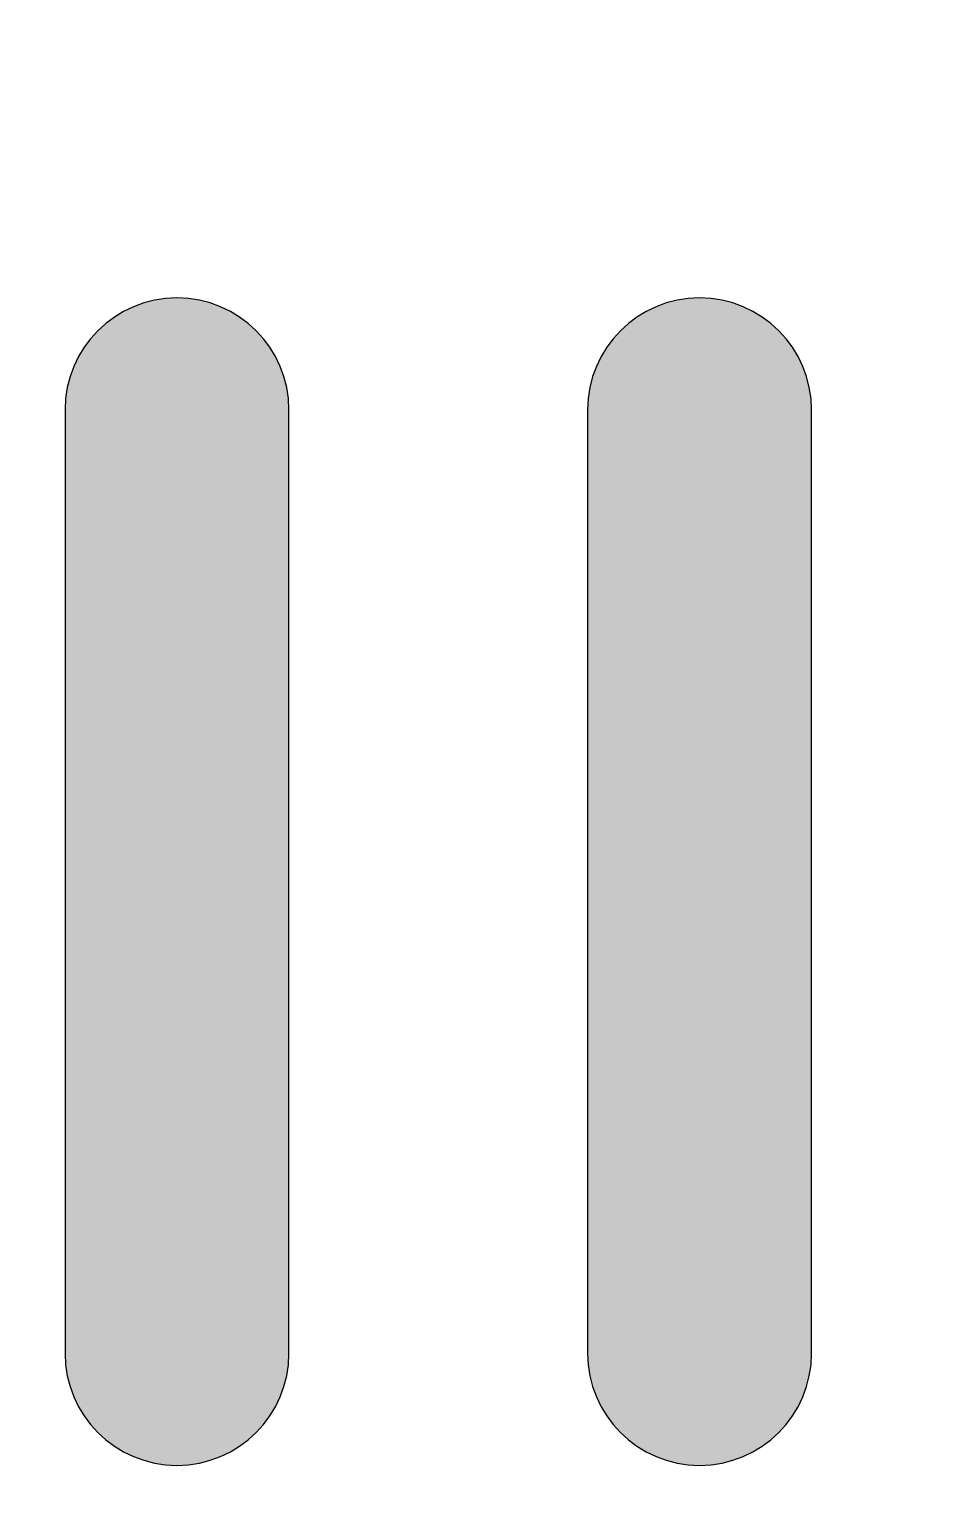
# Model space of a CAD drawing. Extents: x 39521 to 39941, y -9225 to -8631.
# Drawn here: x 39692.6184 to 39692.8637, y -9078.2084 to -9077.8184 of the extents above; entities that cross this region are included whole.
import ezdxf

# ---------------------------------------------------------------- set-up
doc = ezdxf.new("R2010")
doc.units = 0
doc.header["$LTSCALE"] = 7
doc.header["$MEASUREMENT"] = 0
doc.layers.add('D', color=2, linetype='CONTINUOUS')
doc.layers.add('DWG', color=7, linetype='CONTINUOUS')

msp = doc.modelspace()

# ---------------------------------------------------------------- linework, layer by layer
at = {"layer": 'D'}
for p, q in [((39692.628, -9077.92041), (39692.628, -9078.17317)), ((39692.688, -9078.17317), (39692.688, -9077.92041)), ((39692.768, -9077.92041), (39692.768, -9078.17317)), ((39692.828, -9078.17317), (39692.828, -9077.92041))]:
    msp.add_line(p, q, dxfattribs=at)
for radius in [0.74, 0.68]:
    msp.add_circle((39692.938, -9077.85149), radius, dxfattribs=at)
for centre, start, end in [((39692.658, -9077.92041), 0, 180), ((39692.798, -9077.92041), 0, 180), ((39692.658, -9078.17317), 180, 0), ((39692.798, -9078.17317), 180, 0)]:
    msp.add_arc(centre, 0.03, start, end, dxfattribs=at)
for points in [[(39692.64765, -9078.20133), (39692.64695, -9077.89252), (39692.64765, -9077.89225)], [(39692.64835, -9078.20158), (39692.64765, -9077.89225), (39692.64835, -9077.89201)], [(39692.64765, -9078.20133), (39692.64765, -9077.89225), (39692.64835, -9078.20158)], [(39692.64904, -9078.2018), (39692.64835, -9077.89201), (39692.64904, -9077.89178)], [(39692.64835, -9078.20158), (39692.64835, -9077.89201), (39692.64904, -9078.2018)], [(39692.64974, -9078.20201), (39692.64904, -9077.89178), (39692.64974, -9077.89157)], [(39692.64904, -9078.2018), (39692.64904, -9077.89178), (39692.64974, -9078.20201)], [(39692.65044, -9078.2022), (39692.64974, -9077.89157), (39692.65044, -9077.89138)], [(39692.64974, -9078.20201), (39692.64974, -9077.89157), (39692.65044, -9078.2022)], [(39692.65114, -9078.20238), (39692.65044, -9077.89138), (39692.65114, -9077.8912)], [(39692.65044, -9078.2022), (39692.65044, -9077.89138), (39692.65114, -9078.20238)], [(39692.65184, -9078.20253), (39692.65114, -9077.8912), (39692.65184, -9077.89105)], [(39692.65114, -9078.20238), (39692.65114, -9077.8912), (39692.65184, -9078.20253)], [(39692.65254, -9078.20267), (39692.65184, -9077.89105), (39692.65254, -9077.89091)], [(39692.65184, -9078.20253), (39692.65184, -9077.89105), (39692.65254, -9078.20267)], [(39692.65323, -9078.20279), (39692.65254, -9077.89091), (39692.65323, -9077.89079)], [(39692.65254, -9078.20267), (39692.65254, -9077.89091), (39692.65323, -9078.20279)], [(39692.65393, -9078.20289), (39692.65323, -9077.89079), (39692.65393, -9077.89069)], [(39692.65323, -9078.20279), (39692.65323, -9077.89079), (39692.65393, -9078.20289)], [(39692.65462, -9078.20298), (39692.65393, -9077.89069), (39692.65462, -9077.8906)], [(39692.65393, -9078.20289), (39692.65393, -9077.89069), (39692.65462, -9078.20298)], [(39692.6553, -9078.20305), (39692.65462, -9077.8906), (39692.6553, -9077.89053)], [(39692.65462, -9078.20298), (39692.65462, -9077.8906), (39692.6553, -9078.20305)], [(39692.65598, -9078.2031), (39692.6553, -9077.89053), (39692.65598, -9077.89048)], [(39692.6553, -9078.20305), (39692.6553, -9077.89053), (39692.65598, -9078.2031)], [(39692.65666, -9078.20314), (39692.65598, -9077.89048), (39692.65666, -9077.89044)], [(39692.65598, -9078.2031), (39692.65598, -9077.89048), (39692.65666, -9078.20314)], [(39692.65733, -9078.20316), (39692.65666, -9077.89044), (39692.65733, -9077.89042)], [(39692.65666, -9078.20314), (39692.65666, -9077.89044), (39692.65733, -9078.20316)], [(39692.658, -9078.20317), (39692.65733, -9077.89042), (39692.658, -9077.89041)], [(39692.65733, -9078.20316), (39692.65733, -9077.89042), (39692.658, -9078.20317)], [(39692.65866, -9078.20316), (39692.658, -9077.89041), (39692.65866, -9077.89042)], [(39692.658, -9078.20317), (39692.658, -9077.89041), (39692.65866, -9078.20316)], [(39692.65934, -9078.20314), (39692.65866, -9077.89042), (39692.65934, -9077.89044)], [(39692.65866, -9078.20316), (39692.65866, -9077.89042), (39692.65934, -9078.20314)], [(39692.66001, -9078.2031), (39692.65934, -9077.89044), (39692.66001, -9077.89048)], [(39692.65934, -9078.20314), (39692.65934, -9077.89044), (39692.66001, -9078.2031)], [(39692.66069, -9078.20305), (39692.66001, -9077.89048), (39692.66069, -9077.89053)], [(39692.66001, -9078.2031), (39692.66001, -9077.89048), (39692.66069, -9078.20305)], [(39692.66138, -9078.20298), (39692.66069, -9077.89053), (39692.66138, -9077.8906)], [(39692.66069, -9078.20305), (39692.66069, -9077.89053), (39692.66138, -9078.20298)], [(39692.66207, -9078.20289), (39692.66138, -9077.8906), (39692.66207, -9077.89069)], [(39692.66138, -9078.20298), (39692.66138, -9077.8906), (39692.66207, -9078.20289)], [(39692.66276, -9078.20279), (39692.66207, -9077.89069), (39692.66276, -9077.89079)], [(39692.66207, -9078.20289), (39692.66207, -9077.89069), (39692.66276, -9078.20279)], [(39692.66346, -9078.20267), (39692.66276, -9077.89079), (39692.66346, -9077.89091)], [(39692.66276, -9078.20279), (39692.66276, -9077.89079), (39692.66346, -9078.20267)], [(39692.66415, -9078.20253), (39692.66346, -9077.89091), (39692.66415, -9077.89105)], [(39692.66346, -9078.20267), (39692.66346, -9077.89091), (39692.66415, -9078.20253)], [(39692.66485, -9078.20238), (39692.66415, -9077.89105), (39692.66485, -9077.8912)], [(39692.66415, -9078.20253), (39692.66415, -9077.89105), (39692.66485, -9078.20238)], [(39692.66555, -9078.2022), (39692.66485, -9077.8912), (39692.66555, -9077.89138)], [(39692.66485, -9078.20238), (39692.66485, -9077.8912), (39692.66555, -9078.2022)], [(39692.66625, -9078.20201), (39692.66555, -9077.89138), (39692.66625, -9077.89157)], [(39692.66555, -9078.2022), (39692.66555, -9077.89138), (39692.66625, -9078.20201)], [(39692.66695, -9078.2018), (39692.66625, -9077.89157), (39692.66695, -9077.89178)], [(39692.66625, -9078.20201), (39692.66625, -9077.89157), (39692.66695, -9078.2018)], [(39692.66765, -9078.20158), (39692.66695, -9077.89178), (39692.66765, -9077.89201)], [(39692.66695, -9078.2018), (39692.66695, -9077.89178), (39692.66765, -9078.20158)], [(39692.66835, -9078.20133), (39692.66765, -9077.89201), (39692.66835, -9077.89225)], [(39692.66765, -9078.20158), (39692.66765, -9077.89201), (39692.66835, -9078.20133)], [(39692.66904, -9078.20106), (39692.66835, -9077.89225), (39692.66904, -9077.89252)], [(39692.66835, -9078.20133), (39692.66835, -9077.89225), (39692.66904, -9078.20106)], [(39692.78765, -9078.20133), (39692.78695, -9077.89252), (39692.78765, -9077.89225)], [(39692.78835, -9078.20158), (39692.78765, -9077.89225), (39692.78835, -9077.89201)], [(39692.78765, -9078.20133), (39692.78765, -9077.89225), (39692.78835, -9078.20158)], [(39692.78904, -9078.2018), (39692.78835, -9077.89201), (39692.78904, -9077.89178)], [(39692.78835, -9078.20158), (39692.78835, -9077.89201), (39692.78904, -9078.2018)], [(39692.78974, -9078.20201), (39692.78904, -9077.89178), (39692.78974, -9077.89157)], [(39692.78904, -9078.2018), (39692.78904, -9077.89178), (39692.78974, -9078.20201)], [(39692.79044, -9078.2022), (39692.78974, -9077.89157), (39692.79044, -9077.89138)], [(39692.78974, -9078.20201), (39692.78974, -9077.89157), (39692.79044, -9078.2022)], [(39692.79114, -9078.20238), (39692.79044, -9077.89138), (39692.79114, -9077.8912)], [(39692.79044, -9078.2022), (39692.79044, -9077.89138), (39692.79114, -9078.20238)], [(39692.79184, -9078.20253), (39692.79114, -9077.8912), (39692.79184, -9077.89105)], [(39692.79114, -9078.20238), (39692.79114, -9077.8912), (39692.79184, -9078.20253)], [(39692.79254, -9078.20267), (39692.79184, -9077.89105), (39692.79254, -9077.89091)], [(39692.79184, -9078.20253), (39692.79184, -9077.89105), (39692.79254, -9078.20267)], [(39692.79323, -9078.20279), (39692.79254, -9077.89091), (39692.79323, -9077.89079)], [(39692.79254, -9078.20267), (39692.79254, -9077.89091), (39692.79323, -9078.20279)], [(39692.79393, -9078.20289), (39692.79323, -9077.89079), (39692.79393, -9077.89069)], [(39692.79323, -9078.20279), (39692.79323, -9077.89079), (39692.79393, -9078.20289)], [(39692.79462, -9078.20298), (39692.79393, -9077.89069), (39692.79462, -9077.8906)], [(39692.79393, -9078.20289), (39692.79393, -9077.89069), (39692.79462, -9078.20298)], [(39692.7953, -9078.20305), (39692.79462, -9077.8906), (39692.7953, -9077.89053)], [(39692.79462, -9078.20298), (39692.79462, -9077.8906), (39692.7953, -9078.20305)], [(39692.79598, -9078.2031), (39692.7953, -9077.89053), (39692.79598, -9077.89048)], [(39692.7953, -9078.20305), (39692.7953, -9077.89053), (39692.79598, -9078.2031)], [(39692.79666, -9078.20314), (39692.79598, -9077.89048), (39692.79666, -9077.89044)], [(39692.79598, -9078.2031), (39692.79598, -9077.89048), (39692.79666, -9078.20314)], [(39692.79733, -9078.20316), (39692.79666, -9077.89044), (39692.79733, -9077.89042)], [(39692.79666, -9078.20314), (39692.79666, -9077.89044), (39692.79733, -9078.20316)], [(39692.798, -9078.20317), (39692.79733, -9077.89042), (39692.798, -9077.89041)], [(39692.79733, -9078.20316), (39692.79733, -9077.89042), (39692.798, -9078.20317)], [(39692.79866, -9078.20316), (39692.798, -9077.89041), (39692.79866, -9077.89042)], [(39692.798, -9078.20317), (39692.798, -9077.89041), (39692.79866, -9078.20316)], [(39692.79934, -9078.20314), (39692.79866, -9077.89042), (39692.79934, -9077.89044)], [(39692.79866, -9078.20316), (39692.79866, -9077.89042), (39692.79934, -9078.20314)], [(39692.80001, -9078.2031), (39692.79934, -9077.89044), (39692.80001, -9077.89048)], [(39692.79934, -9078.20314), (39692.79934, -9077.89044), (39692.80001, -9078.2031)], [(39692.80069, -9078.20305), (39692.80001, -9077.89048), (39692.80069, -9077.89053)], [(39692.80001, -9078.2031), (39692.80001, -9077.89048), (39692.80069, -9078.20305)], [(39692.80138, -9078.20298), (39692.80069, -9077.89053), (39692.80138, -9077.8906)], [(39692.80069, -9078.20305), (39692.80069, -9077.89053), (39692.80138, -9078.20298)], [(39692.80207, -9078.20289), (39692.80138, -9077.8906), (39692.80207, -9077.89069)], [(39692.80138, -9078.20298), (39692.80138, -9077.8906), (39692.80207, -9078.20289)], [(39692.80276, -9078.20279), (39692.80207, -9077.89069), (39692.80276, -9077.89079)], [(39692.80207, -9078.20289), (39692.80207, -9077.89069), (39692.80276, -9078.20279)], [(39692.80346, -9078.20267), (39692.80276, -9077.89079), (39692.80346, -9077.89091)], [(39692.80276, -9078.20279), (39692.80276, -9077.89079), (39692.80346, -9078.20267)], [(39692.80415, -9078.20253), (39692.80346, -9077.89091), (39692.80415, -9077.89105)], [(39692.80346, -9078.20267), (39692.80346, -9077.89091), (39692.80415, -9078.20253)], [(39692.80485, -9078.20238), (39692.80415, -9077.89105), (39692.80485, -9077.8912)], [(39692.80415, -9078.20253), (39692.80415, -9077.89105), (39692.80485, -9078.20238)], [(39692.80555, -9078.2022), (39692.80485, -9077.8912), (39692.80555, -9077.89138)], [(39692.80485, -9078.20238), (39692.80485, -9077.8912), (39692.80555, -9078.2022)], [(39692.80625, -9078.20201), (39692.80555, -9077.89138), (39692.80625, -9077.89157)], [(39692.80555, -9078.2022), (39692.80555, -9077.89138), (39692.80625, -9078.20201)], [(39692.80695, -9078.2018), (39692.80625, -9077.89157), (39692.80695, -9077.89178)], [(39692.80625, -9078.20201), (39692.80625, -9077.89157), (39692.80695, -9078.2018)], [(39692.80765, -9078.20158), (39692.80695, -9077.89178), (39692.80765, -9077.89201)], [(39692.80695, -9078.2018), (39692.80695, -9077.89178), (39692.80765, -9078.20158)], [(39692.80835, -9078.20133), (39692.80765, -9077.89201), (39692.80835, -9077.89225)], [(39692.80765, -9078.20158), (39692.80765, -9077.89201), (39692.80835, -9078.20133)], [(39692.80904, -9078.20106), (39692.80835, -9077.89225), (39692.80904, -9077.89252)], [(39692.80835, -9078.20133), (39692.80835, -9077.89225), (39692.80904, -9078.20106)], [(39692.64031, -9078.19741), (39692.6397, -9077.89664), (39692.64031, -9077.89618)], [(39692.64094, -9078.19785), (39692.64031, -9077.89618), (39692.64094, -9077.89573)], [(39692.64031, -9078.19741), (39692.64031, -9077.89618), (39692.64094, -9078.19785)], [(39692.64158, -9078.19828), (39692.64094, -9077.89573), (39692.64158, -9077.8953)], [(39692.64094, -9078.19785), (39692.64094, -9077.89573), (39692.64158, -9078.19828)], [(39692.64223, -9078.19869), (39692.64158, -9077.8953), (39692.64223, -9077.89489)], [(39692.64158, -9078.19828), (39692.64158, -9077.8953), (39692.64223, -9078.19869)], [(39692.64288, -9078.19909), (39692.64223, -9077.89489), (39692.64288, -9077.8945)], [(39692.64223, -9078.19869), (39692.64223, -9077.89489), (39692.64288, -9078.19909)], [(39692.64355, -9078.19946), (39692.64288, -9077.8945), (39692.64355, -9077.89412)], [(39692.64288, -9078.19909), (39692.64288, -9077.8945), (39692.64355, -9078.19946)], [(39692.64422, -9078.19982), (39692.64355, -9077.89412), (39692.64422, -9077.89376)], [(39692.64355, -9078.19946), (39692.64355, -9077.89412), (39692.64422, -9078.19982)], [(39692.6449, -9078.20016), (39692.64422, -9077.89376), (39692.6449, -9077.89342)], [(39692.64422, -9078.19982), (39692.64422, -9077.89376), (39692.6449, -9078.20016)], [(39692.64558, -9078.20048), (39692.6449, -9077.89342), (39692.64558, -9077.8931)], [(39692.6449, -9078.20016), (39692.6449, -9077.89342), (39692.64558, -9078.20048)], [(39692.64626, -9078.20078), (39692.64558, -9077.8931), (39692.64626, -9077.8928)], [(39692.64558, -9078.20048), (39692.64558, -9077.8931), (39692.64626, -9078.20078)], [(39692.64695, -9078.20106), (39692.64626, -9077.8928), (39692.64695, -9077.89252)], [(39692.64626, -9078.20078), (39692.64626, -9077.8928), (39692.64695, -9078.20106)], [(39692.64695, -9078.20106), (39692.64695, -9077.89252), (39692.64765, -9078.20133)], [(39692.66973, -9078.20078), (39692.66904, -9077.89252), (39692.66973, -9077.8928)], [(39692.66904, -9078.20106), (39692.66904, -9077.89252), (39692.66973, -9078.20078)], [(39692.67042, -9078.20048), (39692.66973, -9077.8928), (39692.67042, -9077.8931)], [(39692.66973, -9078.20078), (39692.66973, -9077.8928), (39692.67042, -9078.20048)], [(39692.6711, -9078.20016), (39692.67042, -9077.8931), (39692.6711, -9077.89342)], [(39692.67042, -9078.20048), (39692.67042, -9077.8931), (39692.6711, -9078.20016)], [(39692.67178, -9078.19982), (39692.6711, -9077.89342), (39692.67178, -9077.89376)], [(39692.6711, -9078.20016), (39692.6711, -9077.89342), (39692.67178, -9078.19982)], [(39692.67245, -9078.19946), (39692.67178, -9077.89376), (39692.67245, -9077.89412)], [(39692.67178, -9078.19982), (39692.67178, -9077.89376), (39692.67245, -9078.19946)], [(39692.67311, -9078.19909), (39692.67245, -9077.89412), (39692.67311, -9077.8945)], [(39692.67245, -9078.19946), (39692.67245, -9077.89412), (39692.67311, -9078.19909)], [(39692.67377, -9078.19869), (39692.67311, -9077.8945), (39692.67377, -9077.89489)], [(39692.67311, -9078.19909), (39692.67311, -9077.8945), (39692.67377, -9078.19869)], [(39692.67441, -9078.19828), (39692.67377, -9077.89489), (39692.67441, -9077.8953)], [(39692.67377, -9078.19869), (39692.67377, -9077.89489), (39692.67441, -9078.19828)], [(39692.67505, -9078.19785), (39692.67441, -9077.8953), (39692.67505, -9077.89573)], [(39692.67441, -9078.19828), (39692.67441, -9077.8953), (39692.67505, -9078.19785)], [(39692.67568, -9078.19741), (39692.67505, -9077.89573), (39692.67568, -9077.89618)], [(39692.67505, -9078.19785), (39692.67505, -9077.89573), (39692.67568, -9078.19741)], [(39692.6763, -9078.19694), (39692.67568, -9077.89618), (39692.6763, -9077.89664)], [(39692.67568, -9078.19741), (39692.67568, -9077.89618), (39692.6763, -9078.19694)], [(39692.78031, -9078.19741), (39692.7797, -9077.89664), (39692.78031, -9077.89618)], [(39692.78094, -9078.19785), (39692.78031, -9077.89618), (39692.78094, -9077.89573)], [(39692.78031, -9078.19741), (39692.78031, -9077.89618), (39692.78094, -9078.19785)], [(39692.78158, -9078.19828), (39692.78094, -9077.89573), (39692.78158, -9077.8953)], [(39692.78094, -9078.19785), (39692.78094, -9077.89573), (39692.78158, -9078.19828)], [(39692.78223, -9078.19869), (39692.78158, -9077.8953), (39692.78223, -9077.89489)], [(39692.78158, -9078.19828), (39692.78158, -9077.8953), (39692.78223, -9078.19869)], [(39692.78288, -9078.19909), (39692.78223, -9077.89489), (39692.78288, -9077.8945)], [(39692.78223, -9078.19869), (39692.78223, -9077.89489), (39692.78288, -9078.19909)], [(39692.78355, -9078.19946), (39692.78288, -9077.8945), (39692.78355, -9077.89412)], [(39692.78288, -9078.19909), (39692.78288, -9077.8945), (39692.78355, -9078.19946)], [(39692.78422, -9078.19982), (39692.78355, -9077.89412), (39692.78422, -9077.89376)], [(39692.78355, -9078.19946), (39692.78355, -9077.89412), (39692.78422, -9078.19982)], [(39692.7849, -9078.20016), (39692.78422, -9077.89376), (39692.7849, -9077.89342)], [(39692.78422, -9078.19982), (39692.78422, -9077.89376), (39692.7849, -9078.20016)], [(39692.78558, -9078.20048), (39692.7849, -9077.89342), (39692.78558, -9077.8931)], [(39692.7849, -9078.20016), (39692.7849, -9077.89342), (39692.78558, -9078.20048)], [(39692.78626, -9078.20078), (39692.78558, -9077.8931), (39692.78626, -9077.8928)], [(39692.78558, -9078.20048), (39692.78558, -9077.8931), (39692.78626, -9078.20078)], [(39692.78695, -9078.20106), (39692.78626, -9077.8928), (39692.78695, -9077.89252)], [(39692.78626, -9078.20078), (39692.78626, -9077.8928), (39692.78695, -9078.20106)], [(39692.78695, -9078.20106), (39692.78695, -9077.89252), (39692.78765, -9078.20133)], [(39692.80973, -9078.20078), (39692.80904, -9077.89252), (39692.80973, -9077.8928)], [(39692.80904, -9078.20106), (39692.80904, -9077.89252), (39692.80973, -9078.20078)], [(39692.81042, -9078.20048), (39692.80973, -9077.8928), (39692.81042, -9077.8931)], [(39692.80973, -9078.20078), (39692.80973, -9077.8928), (39692.81042, -9078.20048)], [(39692.8111, -9078.20016), (39692.81042, -9077.8931), (39692.8111, -9077.89342)], [(39692.81042, -9078.20048), (39692.81042, -9077.8931), (39692.8111, -9078.20016)], [(39692.81178, -9078.19982), (39692.8111, -9077.89342), (39692.81178, -9077.89376)], [(39692.8111, -9078.20016), (39692.8111, -9077.89342), (39692.81178, -9078.19982)], [(39692.81245, -9078.19946), (39692.81178, -9077.89376), (39692.81245, -9077.89412)], [(39692.81178, -9078.19982), (39692.81178, -9077.89376), (39692.81245, -9078.19946)], [(39692.81311, -9078.19909), (39692.81245, -9077.89412), (39692.81311, -9077.8945)], [(39692.81245, -9078.19946), (39692.81245, -9077.89412), (39692.81311, -9078.19909)], [(39692.81377, -9078.19869), (39692.81311, -9077.8945), (39692.81377, -9077.89489)], [(39692.81311, -9078.19909), (39692.81311, -9077.8945), (39692.81377, -9078.19869)], [(39692.81441, -9078.19828), (39692.81377, -9077.89489), (39692.81441, -9077.8953)], [(39692.81377, -9078.19869), (39692.81377, -9077.89489), (39692.81441, -9078.19828)], [(39692.81505, -9078.19785), (39692.81441, -9077.8953), (39692.81505, -9077.89573)], [(39692.81441, -9078.19828), (39692.81441, -9077.8953), (39692.81505, -9078.19785)], [(39692.81568, -9078.19741), (39692.81505, -9077.89573), (39692.81568, -9077.89618)], [(39692.81505, -9078.19785), (39692.81505, -9077.89573), (39692.81568, -9078.19741)], [(39692.8163, -9078.19694), (39692.81568, -9077.89618), (39692.8163, -9077.89664)], [(39692.81568, -9078.19741), (39692.81568, -9077.89618), (39692.8163, -9078.19694)], [(39692.63624, -9078.19383), (39692.63572, -9077.90032), (39692.63624, -9077.89975)], [(39692.63678, -9078.19438), (39692.63624, -9077.89975), (39692.63678, -9077.8992)], [(39692.63624, -9078.19383), (39692.63624, -9077.89975), (39692.63678, -9078.19438)], [(39692.63734, -9078.19493), (39692.63678, -9077.8992), (39692.63734, -9077.89866)], [(39692.63678, -9078.19438), (39692.63678, -9077.8992), (39692.63734, -9078.19493)], [(39692.63791, -9078.19545), (39692.63734, -9077.89866), (39692.63791, -9077.89813)], [(39692.63734, -9078.19493), (39692.63734, -9077.89866), (39692.63791, -9078.19545)], [(39692.63849, -9078.19597), (39692.63791, -9077.89813), (39692.63849, -9077.89762)], [(39692.63791, -9078.19545), (39692.63791, -9077.89813), (39692.63849, -9078.19597)], [(39692.63909, -9078.19646), (39692.63849, -9077.89762), (39692.63909, -9077.89712)], [(39692.63849, -9078.19597), (39692.63849, -9077.89762), (39692.63909, -9078.19646)], [(39692.6397, -9078.19694), (39692.63909, -9077.89712), (39692.6397, -9077.89664)], [(39692.63909, -9078.19646), (39692.63909, -9077.89712), (39692.6397, -9078.19694)], [(39692.6397, -9078.19694), (39692.6397, -9077.89664), (39692.64031, -9078.19741)], [(39692.67691, -9078.19646), (39692.6763, -9077.89664), (39692.67691, -9077.89712)], [(39692.6763, -9078.19694), (39692.6763, -9077.89664), (39692.67691, -9078.19646)], [(39692.6775, -9078.19597), (39692.67691, -9077.89712), (39692.6775, -9077.89762)], [(39692.67691, -9078.19646), (39692.67691, -9077.89712), (39692.6775, -9078.19597)], [(39692.67808, -9078.19545), (39692.6775, -9077.89762), (39692.67808, -9077.89813)], [(39692.6775, -9078.19597), (39692.6775, -9077.89762), (39692.67808, -9078.19545)], [(39692.67865, -9078.19493), (39692.67808, -9077.89813), (39692.67865, -9077.89866)], [(39692.67808, -9078.19545), (39692.67808, -9077.89813), (39692.67865, -9078.19493)], [(39692.67921, -9078.19438), (39692.67865, -9077.89866), (39692.67921, -9077.8992)], [(39692.67865, -9078.19493), (39692.67865, -9077.89866), (39692.67921, -9078.19438)], [(39692.67975, -9078.19383), (39692.67921, -9077.8992), (39692.67975, -9077.89975)], [(39692.67921, -9078.19438), (39692.67921, -9077.8992), (39692.67975, -9078.19383)], [(39692.68028, -9078.19326), (39692.67975, -9077.89975), (39692.68028, -9077.90032)], [(39692.67975, -9078.19383), (39692.67975, -9077.89975), (39692.68028, -9078.19326)], [(39692.77624, -9078.19383), (39692.77572, -9077.90032), (39692.77624, -9077.89975)], [(39692.77678, -9078.19438), (39692.77624, -9077.89975), (39692.77678, -9077.8992)], [(39692.77624, -9078.19383), (39692.77624, -9077.89975), (39692.77678, -9078.19438)], [(39692.77734, -9078.19493), (39692.77678, -9077.8992), (39692.77734, -9077.89866)], [(39692.77678, -9078.19438), (39692.77678, -9077.8992), (39692.77734, -9078.19493)], [(39692.77791, -9078.19545), (39692.77734, -9077.89866), (39692.77791, -9077.89813)], [(39692.77734, -9078.19493), (39692.77734, -9077.89866), (39692.77791, -9078.19545)], [(39692.77849, -9078.19597), (39692.77791, -9077.89813), (39692.77849, -9077.89762)], [(39692.77791, -9078.19545), (39692.77791, -9077.89813), (39692.77849, -9078.19597)], [(39692.77909, -9078.19646), (39692.77849, -9077.89762), (39692.77909, -9077.89712)], [(39692.77849, -9078.19597), (39692.77849, -9077.89762), (39692.77909, -9078.19646)], [(39692.7797, -9078.19694), (39692.77909, -9077.89712), (39692.7797, -9077.89664)], [(39692.77909, -9078.19646), (39692.77909, -9077.89712), (39692.7797, -9078.19694)], [(39692.7797, -9078.19694), (39692.7797, -9077.89664), (39692.78031, -9078.19741)], [(39692.81691, -9078.19646), (39692.8163, -9077.89664), (39692.81691, -9077.89712)], [(39692.8163, -9078.19694), (39692.8163, -9077.89664), (39692.81691, -9078.19646)], [(39692.8175, -9078.19597), (39692.81691, -9077.89712), (39692.8175, -9077.89762)], [(39692.81691, -9078.19646), (39692.81691, -9077.89712), (39692.8175, -9078.19597)], [(39692.81808, -9078.19545), (39692.8175, -9077.89762), (39692.81808, -9077.89813)], [(39692.8175, -9078.19597), (39692.8175, -9077.89762), (39692.81808, -9078.19545)], [(39692.81865, -9078.19493), (39692.81808, -9077.89813), (39692.81865, -9077.89866)], [(39692.81808, -9078.19545), (39692.81808, -9077.89813), (39692.81865, -9078.19493)], [(39692.81921, -9078.19438), (39692.81865, -9077.89866), (39692.81921, -9077.8992)], [(39692.81865, -9078.19493), (39692.81865, -9077.89866), (39692.81921, -9078.19438)], [(39692.81975, -9078.19383), (39692.81921, -9077.8992), (39692.81975, -9077.89975)], [(39692.81921, -9078.19438), (39692.81921, -9077.8992), (39692.81975, -9078.19383)], [(39692.82028, -9078.19326), (39692.81975, -9077.89975), (39692.82028, -9077.90032)], [(39692.81975, -9078.19383), (39692.81975, -9077.89975), (39692.82028, -9078.19326)], [(39692.63289, -9078.18959), (39692.63248, -9077.90464), (39692.63289, -9077.90399)], [(39692.63332, -9078.19023), (39692.63289, -9077.90399), (39692.63332, -9077.90336)], [(39692.63289, -9078.18959), (39692.63289, -9077.90399), (39692.63332, -9078.19023)], [(39692.63376, -9078.19085), (39692.63332, -9077.90336), (39692.63376, -9077.90273)], [(39692.63332, -9078.19023), (39692.63332, -9077.90336), (39692.63376, -9078.19085)], [(39692.63423, -9078.19147), (39692.63376, -9077.90273), (39692.63423, -9077.90211)], [(39692.63376, -9078.19085), (39692.63376, -9077.90273), (39692.63423, -9078.19147)], [(39692.63471, -9078.19208), (39692.63423, -9077.90211), (39692.63471, -9077.9015)], [(39692.63423, -9078.19147), (39692.63423, -9077.90211), (39692.63471, -9078.19208)], [(39692.6352, -9078.19268), (39692.63471, -9077.9015), (39692.6352, -9077.90091)], [(39692.63471, -9078.19208), (39692.63471, -9077.9015), (39692.6352, -9078.19268)], [(39692.63572, -9078.19326), (39692.6352, -9077.90091), (39692.63572, -9077.90032)], [(39692.6352, -9078.19268), (39692.6352, -9077.90091), (39692.63572, -9078.19326)], [(39692.63572, -9078.19326), (39692.63572, -9077.90032), (39692.63624, -9078.19383)], [(39692.68079, -9078.19268), (39692.68028, -9077.90032), (39692.68079, -9077.90091)], [(39692.68028, -9078.19326), (39692.68028, -9077.90032), (39692.68079, -9078.19268)], [(39692.68129, -9078.19208), (39692.68079, -9077.90091), (39692.68129, -9077.9015)], [(39692.68079, -9078.19268), (39692.68079, -9077.90091), (39692.68129, -9078.19208)], [(39692.68177, -9078.19147), (39692.68129, -9077.9015), (39692.68177, -9077.90211)], [(39692.68129, -9078.19208), (39692.68129, -9077.9015), (39692.68177, -9078.19147)], [(39692.68223, -9078.19085), (39692.68177, -9077.90211), (39692.68223, -9077.90273)], [(39692.68177, -9078.19147), (39692.68177, -9077.90211), (39692.68223, -9078.19085)], [(39692.68268, -9078.19023), (39692.68223, -9077.90273), (39692.68268, -9077.90336)], [(39692.68223, -9078.19085), (39692.68223, -9077.90273), (39692.68268, -9078.19023)], [(39692.68311, -9078.18959), (39692.68268, -9077.90336), (39692.68311, -9077.90399)], [(39692.68268, -9078.19023), (39692.68268, -9077.90336), (39692.68311, -9078.18959)], [(39692.68352, -9078.18894), (39692.68311, -9077.90399), (39692.68352, -9077.90464)], [(39692.68311, -9078.18959), (39692.68311, -9077.90399), (39692.68352, -9078.18894)], [(39692.77289, -9078.18959), (39692.77248, -9077.90464), (39692.77289, -9077.90399)], [(39692.77332, -9078.19023), (39692.77289, -9077.90399), (39692.77332, -9077.90336)], [(39692.77289, -9078.18959), (39692.77289, -9077.90399), (39692.77332, -9078.19023)], [(39692.77376, -9078.19085), (39692.77332, -9077.90336), (39692.77376, -9077.90273)], [(39692.77332, -9078.19023), (39692.77332, -9077.90336), (39692.77376, -9078.19085)], [(39692.77423, -9078.19147), (39692.77376, -9077.90273), (39692.77423, -9077.90211)], [(39692.77376, -9078.19085), (39692.77376, -9077.90273), (39692.77423, -9078.19147)], [(39692.77471, -9078.19208), (39692.77423, -9077.90211), (39692.77471, -9077.9015)], [(39692.77423, -9078.19147), (39692.77423, -9077.90211), (39692.77471, -9078.19208)], [(39692.7752, -9078.19268), (39692.77471, -9077.9015), (39692.7752, -9077.90091)], [(39692.77471, -9078.19208), (39692.77471, -9077.9015), (39692.7752, -9078.19268)], [(39692.77572, -9078.19326), (39692.7752, -9077.90091), (39692.77572, -9077.90032)], [(39692.7752, -9078.19268), (39692.7752, -9077.90091), (39692.77572, -9078.19326)], [(39692.77572, -9078.19326), (39692.77572, -9077.90032), (39692.77624, -9078.19383)], [(39692.82079, -9078.19268), (39692.82028, -9077.90032), (39692.82079, -9077.90091)], [(39692.82028, -9078.19326), (39692.82028, -9077.90032), (39692.82079, -9078.19268)], [(39692.82129, -9078.19208), (39692.82079, -9077.90091), (39692.82129, -9077.9015)], [(39692.82079, -9078.19268), (39692.82079, -9077.90091), (39692.82129, -9078.19208)], [(39692.82177, -9078.19147), (39692.82129, -9077.9015), (39692.82177, -9077.90211)], [(39692.82129, -9078.19208), (39692.82129, -9077.9015), (39692.82177, -9078.19147)], [(39692.82223, -9078.19085), (39692.82177, -9077.90211), (39692.82223, -9077.90273)], [(39692.82177, -9078.19147), (39692.82177, -9077.90211), (39692.82223, -9078.19085)], [(39692.82268, -9078.19023), (39692.82223, -9077.90273), (39692.82268, -9077.90336)], [(39692.82223, -9078.19085), (39692.82223, -9077.90273), (39692.82268, -9078.19023)], [(39692.82311, -9078.18959), (39692.82268, -9077.90336), (39692.82311, -9077.90399)], [(39692.82268, -9078.19023), (39692.82268, -9077.90336), (39692.82311, -9078.18959)], [(39692.82352, -9078.18894), (39692.82311, -9077.90399), (39692.82352, -9077.90464)], [(39692.82311, -9078.18959), (39692.82311, -9077.90399), (39692.82352, -9078.18894)], [(39692.63101, -9078.18627), (39692.63069, -9077.90799), (39692.63101, -9077.90731)], [(39692.63135, -9078.18695), (39692.63101, -9077.90731), (39692.63135, -9077.90663)], [(39692.63101, -9078.18627), (39692.63101, -9077.90731), (39692.63135, -9078.18695)], [(39692.63171, -9078.18762), (39692.63135, -9077.90663), (39692.63171, -9077.90596)], [(39692.63135, -9078.18695), (39692.63135, -9077.90663), (39692.63171, -9078.18762)], [(39692.63208, -9078.18828), (39692.63171, -9077.90596), (39692.63208, -9077.9053)], [(39692.63171, -9078.18762), (39692.63171, -9077.90596), (39692.63208, -9078.18828)], [(39692.63248, -9078.18894), (39692.63208, -9077.9053), (39692.63248, -9077.90464)], [(39692.63208, -9078.18828), (39692.63208, -9077.9053), (39692.63248, -9078.18894)], [(39692.63248, -9078.18894), (39692.63248, -9077.90464), (39692.63289, -9078.18959)], [(39692.68391, -9078.18828), (39692.68352, -9077.90464), (39692.68391, -9077.9053)], [(39692.68352, -9078.18894), (39692.68352, -9077.90464), (39692.68391, -9078.18828)], [(39692.68429, -9078.18762), (39692.68391, -9077.9053), (39692.68429, -9077.90596)], [(39692.68391, -9078.18828), (39692.68391, -9077.9053), (39692.68429, -9078.18762)], [(39692.68465, -9078.18695), (39692.68429, -9077.90596), (39692.68465, -9077.90663)], [(39692.68429, -9078.18762), (39692.68429, -9077.90596), (39692.68465, -9078.18695)], [(39692.68499, -9078.18627), (39692.68465, -9077.90663), (39692.68499, -9077.90731)], [(39692.68465, -9078.18695), (39692.68465, -9077.90663), (39692.68499, -9078.18627)], [(39692.68531, -9078.18559), (39692.68499, -9077.90731), (39692.68531, -9077.90799)], [(39692.68499, -9078.18627), (39692.68499, -9077.90731), (39692.68531, -9078.18559)], [(39692.77101, -9078.18627), (39692.77069, -9077.90799), (39692.77101, -9077.90731)], [(39692.77135, -9078.18695), (39692.77101, -9077.90731), (39692.77135, -9077.90663)], [(39692.77101, -9078.18627), (39692.77101, -9077.90731), (39692.77135, -9078.18695)], [(39692.77171, -9078.18762), (39692.77135, -9077.90663), (39692.77171, -9077.90596)], [(39692.77135, -9078.18695), (39692.77135, -9077.90663), (39692.77171, -9078.18762)], [(39692.77208, -9078.18828), (39692.77171, -9077.90596), (39692.77208, -9077.9053)], [(39692.77171, -9078.18762), (39692.77171, -9077.90596), (39692.77208, -9078.18828)], [(39692.77248, -9078.18894), (39692.77208, -9077.9053), (39692.77248, -9077.90464)], [(39692.77208, -9078.18828), (39692.77208, -9077.9053), (39692.77248, -9078.18894)], [(39692.77248, -9078.18894), (39692.77248, -9077.90464), (39692.77289, -9078.18959)], [(39692.82391, -9078.18828), (39692.82352, -9077.90464), (39692.82391, -9077.9053)], [(39692.82352, -9078.18894), (39692.82352, -9077.90464), (39692.82391, -9078.18828)], [(39692.82429, -9078.18762), (39692.82391, -9077.9053), (39692.82429, -9077.90596)], [(39692.82391, -9078.18828), (39692.82391, -9077.9053), (39692.82429, -9078.18762)], [(39692.82465, -9078.18695), (39692.82429, -9077.90596), (39692.82465, -9077.90663)], [(39692.82429, -9078.18762), (39692.82429, -9077.90596), (39692.82465, -9078.18695)], [(39692.82499, -9078.18627), (39692.82465, -9077.90663), (39692.82499, -9077.90731)], [(39692.82465, -9078.18695), (39692.82465, -9077.90663), (39692.82499, -9078.18627)], [(39692.82531, -9078.18559), (39692.82499, -9077.90731), (39692.82531, -9077.90799)], [(39692.82499, -9078.18627), (39692.82499, -9077.90731), (39692.82531, -9078.18559)], [(39692.62937, -9078.18213), (39692.62916, -9077.91216), (39692.62937, -9077.91146)], [(39692.62959, -9078.18282), (39692.62937, -9077.91146), (39692.62959, -9077.91076)], [(39692.62937, -9078.18213), (39692.62937, -9077.91146), (39692.62959, -9078.18282)], [(39692.62984, -9078.18352), (39692.62959, -9077.91076), (39692.62984, -9077.91006)], [(39692.62959, -9078.18282), (39692.62959, -9077.91076), (39692.62984, -9078.18352)], [(39692.6301, -9078.18421), (39692.62984, -9077.91006), (39692.6301, -9077.90937)], [(39692.62984, -9078.18352), (39692.62984, -9077.91006), (39692.6301, -9078.18421)], [(39692.63039, -9078.1849), (39692.6301, -9077.90937), (39692.63039, -9077.90868)], [(39692.6301, -9078.18421), (39692.6301, -9077.90937), (39692.63039, -9078.1849)], [(39692.63069, -9078.18559), (39692.63039, -9077.90868), (39692.63069, -9077.90799)], [(39692.63039, -9078.1849), (39692.63039, -9077.90868), (39692.63069, -9078.18559)], [(39692.63069, -9078.18559), (39692.63069, -9077.90799), (39692.63101, -9078.18627)], [(39692.68561, -9078.1849), (39692.68531, -9077.90799), (39692.68561, -9077.90868)], [(39692.68531, -9078.18559), (39692.68531, -9077.90799), (39692.68561, -9078.1849)], [(39692.68589, -9078.18421), (39692.68561, -9077.90868), (39692.68589, -9077.90937)], [(39692.68561, -9078.1849), (39692.68561, -9077.90868), (39692.68589, -9078.18421)], [(39692.68616, -9078.18352), (39692.68589, -9077.90937), (39692.68616, -9077.91006)], [(39692.68589, -9078.18421), (39692.68589, -9077.90937), (39692.68616, -9078.18352)], [(39692.6864, -9078.18282), (39692.68616, -9077.91006), (39692.6864, -9077.91076)], [(39692.68616, -9078.18352), (39692.68616, -9077.91006), (39692.6864, -9078.18282)], [(39692.68663, -9078.18213), (39692.6864, -9077.91076), (39692.68663, -9077.91146)], [(39692.6864, -9078.18282), (39692.6864, -9077.91076), (39692.68663, -9078.18213)], [(39692.68684, -9078.18143), (39692.68663, -9077.91146), (39692.68684, -9077.91216)], [(39692.68663, -9078.18213), (39692.68663, -9077.91146), (39692.68684, -9078.18143)], [(39692.76937, -9078.18213), (39692.76916, -9077.91216), (39692.76937, -9077.91146)], [(39692.76959, -9078.18282), (39692.76937, -9077.91146), (39692.76959, -9077.91076)], [(39692.76937, -9078.18213), (39692.76937, -9077.91146), (39692.76959, -9078.18282)], [(39692.76984, -9078.18352), (39692.76959, -9077.91076), (39692.76984, -9077.91006)], [(39692.76959, -9078.18282), (39692.76959, -9077.91076), (39692.76984, -9078.18352)], [(39692.7701, -9078.18421), (39692.76984, -9077.91006), (39692.7701, -9077.90937)], [(39692.76984, -9078.18352), (39692.76984, -9077.91006), (39692.7701, -9078.18421)], [(39692.77039, -9078.1849), (39692.7701, -9077.90937), (39692.77039, -9077.90868)], [(39692.7701, -9078.18421), (39692.7701, -9077.90937), (39692.77039, -9078.1849)], [(39692.77069, -9078.18559), (39692.77039, -9077.90868), (39692.77069, -9077.90799)], [(39692.77039, -9078.1849), (39692.77039, -9077.90868), (39692.77069, -9078.18559)], [(39692.77069, -9078.18559), (39692.77069, -9077.90799), (39692.77101, -9078.18627)], [(39692.82561, -9078.1849), (39692.82531, -9077.90799), (39692.82561, -9077.90868)], [(39692.82531, -9078.18559), (39692.82531, -9077.90799), (39692.82561, -9078.1849)], [(39692.82589, -9078.18421), (39692.82561, -9077.90868), (39692.82589, -9077.90937)], [(39692.82561, -9078.1849), (39692.82561, -9077.90868), (39692.82589, -9078.18421)], [(39692.82616, -9078.18352), (39692.82589, -9077.90937), (39692.82616, -9077.91006)], [(39692.82589, -9078.18421), (39692.82589, -9077.90937), (39692.82616, -9078.18352)], [(39692.8264, -9078.18282), (39692.82616, -9077.91006), (39692.8264, -9077.91076)], [(39692.82616, -9078.18352), (39692.82616, -9077.91006), (39692.8264, -9078.18282)], [(39692.82663, -9078.18213), (39692.8264, -9077.91076), (39692.82663, -9077.91146)], [(39692.8264, -9078.18282), (39692.8264, -9077.91076), (39692.82663, -9078.18213)], [(39692.82684, -9078.18143), (39692.82663, -9077.91146), (39692.82684, -9077.91216)], [(39692.82663, -9078.18213), (39692.82663, -9077.91146), (39692.82684, -9078.18143)], [(39692.62838, -9078.17793), (39692.62828, -9077.91634), (39692.62838, -9077.91565)], [(39692.6285, -9078.17863), (39692.62838, -9077.91565), (39692.6285, -9077.91495)], [(39692.62838, -9078.17793), (39692.62838, -9077.91565), (39692.6285, -9078.17863)], [(39692.62864, -9078.17933), (39692.6285, -9077.91495), (39692.62864, -9077.91425)], [(39692.6285, -9078.17863), (39692.6285, -9077.91495), (39692.62864, -9078.17933)], [(39692.62879, -9078.18003), (39692.62864, -9077.91425), (39692.62879, -9077.91356)], [(39692.62864, -9078.17933), (39692.62864, -9077.91425), (39692.62879, -9078.18003)], [(39692.62896, -9078.18073), (39692.62879, -9077.91356), (39692.62896, -9077.91286)], [(39692.62879, -9078.18003), (39692.62879, -9077.91356), (39692.62896, -9078.18073)], [(39692.62916, -9078.18143), (39692.62896, -9077.91286), (39692.62916, -9077.91216)], [(39692.62896, -9078.18073), (39692.62896, -9077.91286), (39692.62916, -9078.18143)], [(39692.62916, -9078.18143), (39692.62916, -9077.91216), (39692.62937, -9078.18213)], [(39692.68703, -9078.18073), (39692.68684, -9077.91216), (39692.68703, -9077.91286)], [(39692.68684, -9078.18143), (39692.68684, -9077.91216), (39692.68703, -9078.18073)], [(39692.6872, -9078.18003), (39692.68703, -9077.91286), (39692.6872, -9077.91356)], [(39692.68703, -9078.18073), (39692.68703, -9077.91286), (39692.6872, -9078.18003)], [(39692.68736, -9078.17933), (39692.6872, -9077.91356), (39692.68736, -9077.91425)], [(39692.6872, -9078.18003), (39692.6872, -9077.91356), (39692.68736, -9078.17933)], [(39692.6875, -9078.17863), (39692.68736, -9077.91425), (39692.6875, -9077.91495)], [(39692.68736, -9078.17933), (39692.68736, -9077.91425), (39692.6875, -9078.17863)], [(39692.68762, -9078.17793), (39692.6875, -9077.91495), (39692.68762, -9077.91565)], [(39692.6875, -9078.17863), (39692.6875, -9077.91495), (39692.68762, -9078.17793)], [(39692.68772, -9078.17724), (39692.68762, -9077.91565), (39692.68772, -9077.91634)], [(39692.68762, -9078.17793), (39692.68762, -9077.91565), (39692.68772, -9078.17724)], [(39692.76838, -9078.17793), (39692.76828, -9077.91634), (39692.76838, -9077.91565)], [(39692.7685, -9078.17863), (39692.76838, -9077.91565), (39692.7685, -9077.91495)], [(39692.76838, -9078.17793), (39692.76838, -9077.91565), (39692.7685, -9078.17863)], [(39692.76864, -9078.17933), (39692.7685, -9077.91495), (39692.76864, -9077.91425)], [(39692.7685, -9078.17863), (39692.7685, -9077.91495), (39692.76864, -9078.17933)], [(39692.76879, -9078.18003), (39692.76864, -9077.91425), (39692.76879, -9077.91356)], [(39692.76864, -9078.17933), (39692.76864, -9077.91425), (39692.76879, -9078.18003)], [(39692.76896, -9078.18073), (39692.76879, -9077.91356), (39692.76896, -9077.91286)], [(39692.76879, -9078.18003), (39692.76879, -9077.91356), (39692.76896, -9078.18073)], [(39692.76916, -9078.18143), (39692.76896, -9077.91286), (39692.76916, -9077.91216)], [(39692.76896, -9078.18073), (39692.76896, -9077.91286), (39692.76916, -9078.18143)], [(39692.76916, -9078.18143), (39692.76916, -9077.91216), (39692.76937, -9078.18213)], [(39692.82703, -9078.18073), (39692.82684, -9077.91216), (39692.82703, -9077.91286)], [(39692.82684, -9078.18143), (39692.82684, -9077.91216), (39692.82703, -9078.18073)], [(39692.8272, -9078.18003), (39692.82703, -9077.91286), (39692.8272, -9077.91356)], [(39692.82703, -9078.18073), (39692.82703, -9077.91286), (39692.8272, -9078.18003)], [(39692.82736, -9078.17933), (39692.8272, -9077.91356), (39692.82736, -9077.91425)], [(39692.8272, -9078.18003), (39692.8272, -9077.91356), (39692.82736, -9078.17933)], [(39692.8275, -9078.17863), (39692.82736, -9077.91425), (39692.8275, -9077.91495)], [(39692.82736, -9078.17933), (39692.82736, -9077.91425), (39692.8275, -9078.17863)], [(39692.82762, -9078.17793), (39692.8275, -9077.91495), (39692.82762, -9077.91565)], [(39692.8275, -9078.17863), (39692.8275, -9077.91495), (39692.82762, -9078.17793)], [(39692.82772, -9078.17724), (39692.82762, -9077.91565), (39692.82772, -9077.91634)], [(39692.82762, -9078.17793), (39692.82762, -9077.91565), (39692.82772, -9078.17724)], [(39692.62803, -9078.17451), (39692.62801, -9077.91975), (39692.62803, -9077.91907)], [(39692.62807, -9078.17519), (39692.62803, -9077.91907), (39692.62807, -9077.9184)], [(39692.62803, -9078.17451), (39692.62803, -9077.91907), (39692.62807, -9078.17519)], [(39692.62812, -9078.17587), (39692.62807, -9077.9184), (39692.62812, -9077.91772)], [(39692.62807, -9078.17519), (39692.62807, -9077.9184), (39692.62812, -9078.17587)], [(39692.62819, -9078.17655), (39692.62812, -9077.91772), (39692.62819, -9077.91703)], [(39692.62812, -9078.17587), (39692.62812, -9077.91772), (39692.62819, -9078.17655)], [(39692.62828, -9078.17724), (39692.62819, -9077.91703), (39692.62828, -9077.91634)], [(39692.62819, -9078.17655), (39692.62819, -9077.91703), (39692.62828, -9078.17724)], [(39692.62828, -9078.17724), (39692.62828, -9077.91634), (39692.62838, -9078.17793)], [(39692.68781, -9078.17655), (39692.68772, -9077.91634), (39692.68781, -9077.91703)], [(39692.68772, -9078.17724), (39692.68772, -9077.91634), (39692.68781, -9078.17655)], [(39692.68788, -9078.17587), (39692.68781, -9077.91703), (39692.68788, -9077.91772)], [(39692.68781, -9078.17655), (39692.68781, -9077.91703), (39692.68788, -9078.17587)], [(39692.68793, -9078.17519), (39692.68788, -9077.91772), (39692.68793, -9077.9184)], [(39692.68788, -9078.17587), (39692.68788, -9077.91772), (39692.68793, -9078.17519)], [(39692.68797, -9078.17451), (39692.68793, -9077.9184), (39692.68797, -9077.91907)], [(39692.68793, -9078.17519), (39692.68793, -9077.9184), (39692.68797, -9078.17451)], [(39692.68799, -9078.17384), (39692.68797, -9077.91907), (39692.68799, -9077.91975)], [(39692.68797, -9078.17451), (39692.68797, -9077.91907), (39692.68799, -9078.17384)], [(39692.76803, -9078.17451), (39692.76801, -9077.91975), (39692.76803, -9077.91907)], [(39692.76807, -9078.17519), (39692.76803, -9077.91907), (39692.76807, -9077.9184)], [(39692.76803, -9078.17451), (39692.76803, -9077.91907), (39692.76807, -9078.17519)], [(39692.76812, -9078.17587), (39692.76807, -9077.9184), (39692.76812, -9077.91772)], [(39692.76807, -9078.17519), (39692.76807, -9077.9184), (39692.76812, -9078.17587)], [(39692.76819, -9078.17655), (39692.76812, -9077.91772), (39692.76819, -9077.91703)], [(39692.76812, -9078.17587), (39692.76812, -9077.91772), (39692.76819, -9078.17655)], [(39692.76828, -9078.17724), (39692.76819, -9077.91703), (39692.76828, -9077.91634)], [(39692.76819, -9078.17655), (39692.76819, -9077.91703), (39692.76828, -9078.17724)], [(39692.76828, -9078.17724), (39692.76828, -9077.91634), (39692.76838, -9078.17793)], [(39692.82781, -9078.17655), (39692.82772, -9077.91634), (39692.82781, -9077.91703)], [(39692.82772, -9078.17724), (39692.82772, -9077.91634), (39692.82781, -9078.17655)], [(39692.82788, -9078.17587), (39692.82781, -9077.91703), (39692.82788, -9077.91772)], [(39692.82781, -9078.17655), (39692.82781, -9077.91703), (39692.82788, -9078.17587)], [(39692.82793, -9078.17519), (39692.82788, -9077.91772), (39692.82793, -9077.9184)], [(39692.82788, -9078.17587), (39692.82788, -9077.91772), (39692.82793, -9078.17519)], [(39692.82797, -9078.17451), (39692.82793, -9077.9184), (39692.82797, -9077.91907)], [(39692.82793, -9078.17519), (39692.82793, -9077.9184), (39692.82797, -9078.17451)], [(39692.82799, -9078.17384), (39692.82797, -9077.91907), (39692.82799, -9077.91975)], [(39692.82797, -9078.17451), (39692.82797, -9077.91907), (39692.82799, -9078.17384)], [(39692.62801, -9078.17384), (39692.628, -9077.92041), (39692.62801, -9077.91975)], [(39692.628, -9078.17317), (39692.628, -9077.92041), (39692.62801, -9078.17384)], [(39692.62801, -9078.17384), (39692.62801, -9077.91975), (39692.62803, -9078.17451)], [(39692.688, -9078.17317), (39692.68799, -9077.91975), (39692.688, -9077.92041)], [(39692.68799, -9078.17384), (39692.68799, -9077.91975), (39692.688, -9078.17317)], [(39692.76801, -9078.17384), (39692.768, -9077.92041), (39692.76801, -9077.91975)], [(39692.768, -9078.17317), (39692.768, -9077.92041), (39692.76801, -9078.17384)], [(39692.76801, -9078.17384), (39692.76801, -9077.91975), (39692.76803, -9078.17451)], [(39692.828, -9078.17317), (39692.82799, -9077.91975), (39692.828, -9077.92041)], [(39692.82799, -9078.17384), (39692.82799, -9077.91975), (39692.828, -9078.17317)]]:
    msp.add_solid(points, dxfattribs=at)
at = {"layer": 'DWG'}
for radius in [6.5, 6.3]:
    msp.add_circle((39688.80112, -9081.32261), radius, dxfattribs=at)
msp.add_arc((39688.80112, -9081.32261), 4.5, 185.99754, 174.24014, dxfattribs=at)
msp.add_open_spline([(39693.1088, -9081.32261), (39693.10878, -9081.06176), (39693.06501, -9080.5404), (39692.90171, -9079.90875), (39692.70944, -9079.42966), (39692.5374, -9079.08851), (39692.33983, -9078.7694), (39692.12188, -9078.47709), (39691.89095, -9078.21652), (39691.65654, -9077.99246), (39691.46208, -9077.83297), (39691.31481, -9077.72497), (39691.2153, -9077.65681), (39691.12417, -9077.5982), (39691.04275, -9077.54873), (39690.9721, -9077.50799), (39690.92025, -9077.47948), (39690.88485, -9077.46059), (39690.8631, -9077.44915), (39690.84463, -9077.43954), (39690.82942, -9077.43175), (39690.81762, -9077.42572), (39690.80969, -9077.42184), (39690.80532, -9077.41953), (39690.80289, -9077.41854), (39690.80214, -9077.41777), (39690.80102, -9077.41762), (39690.80111, -9077.41748)], degree=3, knots=[0, 0, 0, 0, 0.16401, 0.327174, 0.408138, 0.488249, 0.567092, 0.643818, 0.717228, 0.785738, 0.847491, 0.875207, 0.900545, 0.923315, 0.943321, 0.960442, 0.97459, 0.98052, 0.985671, 0.990038, 0.993617, 0.996405, 0.998401, 0.9991, 0.9996, 0.9999, 1, 1, 1, 1], dxfattribs=at)

doc.saveas('drawing.dxf')
